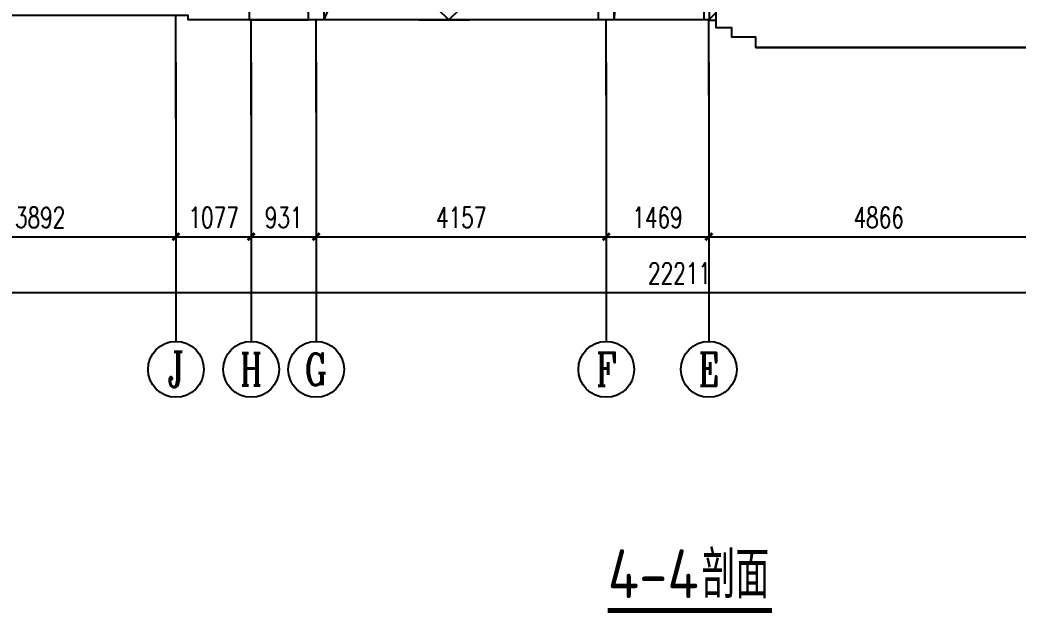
# Model space of a CAD drawing. Extents: x -20250 to 331240, y -699 to 63168.
# Drawn here: x 303916 to 318215, y -692 to 7802 of the extents above; entities that cross this region are included whole.
import ezdxf
from ezdxf.enums import TextEntityAlignment as Align

# ---------------------------------------------------------------- set-up
doc = ezdxf.new("R2010")
doc.units = 0
doc.header["$LTSCALE"] = 1000
doc.header["$MEASUREMENT"] = 0
for name, color, linetype in [('AXIS', 3, 'Continuous'), ('AXIS_TEXT', 7, 'Continuous'), ('DIM_ELEV', 3, 'Continuous'), ('DIM_SYMB', 3, 'Continuous'), ('DOTE', 1, 'Continuous'), ('PUB_HATCH', 8, 'Continuous'), ('PUB_TEXT', 7, 'Continuous'), ('WALL', 9, 'Continuous'), ('台阶', 3, 'Continuous'), ('空', 3, 'Continuous')]:
    doc.layers.add(name, color=color, linetype=linetype)
doc.styles.add('_TCH_AXIS', font='COMPLEX', dxfattribs={"bigfont": 'GBCBIG'})
doc.styles.add('_TCH_DIM_T3', font='SIMPLEX', dxfattribs={"width": 0.705882, "bigfont": 'GBCBIG'})
doc.styles.add('COMPLEX', font='COMPLEX')
doc.styles.get("Standard").update_dxf_attribs({"font": 'gbenor.shx', "bigfont": 'gbcbig.shx'})
doc.dimstyles.new('_TCH_ARCH&&100', dxfattribs={"dimtxt": 297.5, "dimasz": 100, "dimexe": 250, "dimexo": 300, "dimgap": 126.25, "dimtad": 1, "dimdec": 0, "dimzin": 0, "dimdsep": 46, "dimtxsty": '_TCH_DIM_T3', "dimblk": 'ARCHTICK', "dimcen": 0.09, "dimclrt": 7, "dimazin": 2, "dimtfac": 1, "dimtdec": 0, "dimtix": 1, "dimtmove": 2, "dimatfit": 3, "dimfxl": 1, "dimtolj": 1, "dimtzin": 0, "dimarcsym": 0})

# ---------------------------------------------------------------- blocks, each defined once
blk = doc.blocks.new('_ArchTick')
at = {"color": 0, "linetype": 'ByBlock', "const_width": 0.4}
blk.add_lwpolyline([(-0.5, -0.5), (0.5, 0.5)], dxfattribs=at)
blk = doc.blocks.new('*D96')
at = {"layer": 'AXIS', "color": 0, "lineweight": -2, "transparency": 16777216}
for p, q in [((313785, 6898), (313785, 4448)), ((318651, 6898), (318651, 4448)), ((313785, 4698), (318651, 4698))]:
    blk.add_line(p, q, dxfattribs=at)
at = {"layer": 'Defpoints', "color": 0, "transparency": 16777216}
for p in [(313785, 7198), (318651, 7198), (318651, 4698)]:
    blk.add_point(p, dxfattribs=at)
at = {"layer": 'AXIS', "color": 0, "lineweight": -2, "transparency": 16777216, "xscale": 100, "yscale": 100, "zscale": 100, "rotation": 180}
blk.add_blockref('_ArchTick', (313785, 4698), dxfattribs=at)
at = {"layer": 'AXIS', "color": 0, "lineweight": -2, "transparency": 16777216, "xscale": 100, "yscale": 100, "zscale": 100}
blk.add_blockref('_ArchTick', (318651, 4698), dxfattribs=at)
at = {"layer": 'AXIS', "color": 7, "transparency": 16777216, "insert": (316218, 4973), "char_height": 297.5, "attachment_point": 5, "style": '_TCH_DIM_T3'}
blk.add_mtext('\\A1;4866', dxfattribs=at)
blk = doc.blocks.new('*D97')
at = {"layer": 'AXIS', "color": 0, "lineweight": -2, "transparency": 16777216}
for p, q in [((312316, 6898), (312316, 4448)), ((313785, 6898), (313785, 4448)), ((312316, 4698), (313785, 4698))]:
    blk.add_line(p, q, dxfattribs=at)
at = {"layer": 'Defpoints', "color": 0, "transparency": 16777216}
for p in [(312316, 7198), (313785, 7198), (313785, 4698)]:
    blk.add_point(p, dxfattribs=at)
at = {"layer": 'AXIS', "color": 0, "lineweight": -2, "transparency": 16777216, "xscale": 100, "yscale": 100, "zscale": 100, "rotation": 180}
blk.add_blockref('_ArchTick', (312316, 4698), dxfattribs=at)
at = {"layer": 'AXIS', "color": 0, "lineweight": -2, "transparency": 16777216, "xscale": 100, "yscale": 100, "zscale": 100}
blk.add_blockref('_ArchTick', (313785, 4698), dxfattribs=at)
at = {"layer": 'AXIS', "color": 7, "transparency": 16777216, "insert": (313050, 4973), "char_height": 297.5, "attachment_point": 5, "style": '_TCH_DIM_T3'}
blk.add_mtext('\\A1;1469', dxfattribs=at)
blk = doc.blocks.new('*D98')
at = {"layer": 'AXIS', "color": 0, "lineweight": -2, "transparency": 16777216}
for p, q in [((308159, 6898), (308159, 4448)), ((312316, 6898), (312316, 4448)), ((308159, 4698), (312316, 4698))]:
    blk.add_line(p, q, dxfattribs=at)
at = {"layer": 'Defpoints', "color": 0, "transparency": 16777216}
for p in [(308159, 7198), (312316, 7198), (312316, 4698)]:
    blk.add_point(p, dxfattribs=at)
at = {"layer": 'AXIS', "color": 0, "lineweight": -2, "transparency": 16777216, "xscale": 100, "yscale": 100, "zscale": 100, "rotation": 180}
blk.add_blockref('_ArchTick', (308159, 4698), dxfattribs=at)
at = {"layer": 'AXIS', "color": 0, "lineweight": -2, "transparency": 16777216, "xscale": 100, "yscale": 100, "zscale": 100}
blk.add_blockref('_ArchTick', (312316, 4698), dxfattribs=at)
at = {"layer": 'AXIS', "color": 7, "transparency": 16777216, "insert": (310237, 4973), "char_height": 297.5, "attachment_point": 5, "style": '_TCH_DIM_T3'}
blk.add_mtext('\\A1;4157', dxfattribs=at)
blk = doc.blocks.new('*D99')
at = {"layer": 'AXIS', "color": 0, "lineweight": -2, "transparency": 16777216}
for p, q in [((307228, 6898), (307228, 4448)), ((308159, 6898), (308159, 4448)), ((307228, 4698), (308159, 4698))]:
    blk.add_line(p, q, dxfattribs=at)
at = {"layer": 'Defpoints', "color": 0, "transparency": 16777216}
for p in [(307228, 7198), (308159, 7198), (308159, 4698)]:
    blk.add_point(p, dxfattribs=at)
at = {"layer": 'AXIS', "color": 0, "lineweight": -2, "transparency": 16777216, "xscale": 100, "yscale": 100, "zscale": 100, "rotation": 180}
blk.add_blockref('_ArchTick', (307228, 4698), dxfattribs=at)
at = {"layer": 'AXIS', "color": 0, "lineweight": -2, "transparency": 16777216, "xscale": 100, "yscale": 100, "zscale": 100}
blk.add_blockref('_ArchTick', (308159, 4698), dxfattribs=at)
at = {"layer": 'AXIS', "color": 7, "transparency": 16777216, "insert": (307694, 4973), "char_height": 297.5, "attachment_point": 5, "style": '_TCH_DIM_T3'}
blk.add_mtext('\\A1;931', dxfattribs=at)
blk = doc.blocks.new('*D100')
at = {"layer": 'AXIS', "color": 0, "lineweight": -2, "transparency": 16777216}
for p, q in [((306151, 6898), (306151, 4448)), ((307228, 6898), (307228, 4448)), ((306151, 4698), (307228, 4698))]:
    blk.add_line(p, q, dxfattribs=at)
at = {"layer": 'Defpoints', "color": 0, "transparency": 16777216}
for p in [(306151, 7198), (307228, 7198), (307228, 4698)]:
    blk.add_point(p, dxfattribs=at)
at = {"layer": 'AXIS', "color": 0, "lineweight": -2, "transparency": 16777216, "xscale": 100, "yscale": 100, "zscale": 100, "rotation": 180}
blk.add_blockref('_ArchTick', (306151, 4698), dxfattribs=at)
at = {"layer": 'AXIS', "color": 0, "lineweight": -2, "transparency": 16777216, "xscale": 100, "yscale": 100, "zscale": 100}
blk.add_blockref('_ArchTick', (307228, 4698), dxfattribs=at)
at = {"layer": 'AXIS', "color": 7, "transparency": 16777216, "insert": (306690, 4973), "char_height": 297.5, "attachment_point": 5, "style": '_TCH_DIM_T3'}
blk.add_mtext('\\A1;1077', dxfattribs=at)
blk = doc.blocks.new('*D101')
at = {"layer": 'AXIS', "color": 0, "lineweight": -2, "transparency": 16777216}
for p, q in [((302260, 6898), (302260, 4448)), ((306151, 6898), (306151, 4448)), ((302260, 4698), (306151, 4698))]:
    blk.add_line(p, q, dxfattribs=at)
at = {"layer": 'Defpoints', "color": 0, "transparency": 16777216}
for p in [(302260, 7198), (306151, 7198), (306151, 4698)]:
    blk.add_point(p, dxfattribs=at)
at = {"layer": 'AXIS', "color": 0, "lineweight": -2, "transparency": 16777216, "xscale": 100, "yscale": 100, "zscale": 100, "rotation": 180}
blk.add_blockref('_ArchTick', (302260, 4698), dxfattribs=at)
at = {"layer": 'AXIS', "color": 0, "lineweight": -2, "transparency": 16777216, "xscale": 100, "yscale": 100, "zscale": 100}
blk.add_blockref('_ArchTick', (306151, 4698), dxfattribs=at)
at = {"layer": 'AXIS', "color": 7, "transparency": 16777216, "insert": (304205, 4973), "char_height": 297.5, "attachment_point": 5, "style": '_TCH_DIM_T3'}
blk.add_mtext('\\A1;3892', dxfattribs=at)
blk = doc.blocks.new('*D102')
at = {"layer": 'AXIS', "color": 0, "lineweight": -2, "transparency": 16777216}
for p, q in [((302260, 6898), (302260, 3648)), ((324470, 6898), (324470, 3648)), ((302260, 3898), (324470, 3898))]:
    blk.add_line(p, q, dxfattribs=at)
at = {"layer": 'Defpoints', "color": 0, "transparency": 16777216}
for p in [(302260, 7198), (324470, 7198), (324470, 3898)]:
    blk.add_point(p, dxfattribs=at)
at = {"layer": 'AXIS', "color": 0, "lineweight": -2, "transparency": 16777216, "xscale": 100, "yscale": 100, "zscale": 100, "rotation": 180}
blk.add_blockref('_ArchTick', (302260, 3898), dxfattribs=at)
at = {"layer": 'AXIS', "color": 0, "lineweight": -2, "transparency": 16777216, "xscale": 100, "yscale": 100, "zscale": 100}
blk.add_blockref('_ArchTick', (324470, 3898), dxfattribs=at)
at = {"layer": 'AXIS', "color": 7, "transparency": 16777216, "insert": (313365, 4173), "char_height": 297.5, "attachment_point": 5, "style": '_TCH_DIM_T3'}
blk.add_mtext('\\A1;22211', dxfattribs=at)
blk = doc.blocks.new('_AXISO')
blk.add_circle((0, 0), 0.5)
at = {"layer": 'AXIS_TEXT', "style": 'COMPLEX', "width": 1.041667}
blk.add_attdef('A', text='', height=0.56, dxfattribs=at).set_placement((-0.25, -0.28), (0.25, -0.28), align=Align.FIT)

msp = doc.modelspace()

# ---------------------------------------------------------------- hatches: boundary and pattern name
at = {"layer": 'PUB_HATCH'}
h = msp.add_hatch(dxfattribs=at)
h.set_pattern_fill('普通砖', color=256, scale=50, style=0)
h.set_pattern_definition([(45, (-59853.03, 80703.54), (-88.388383, 88.388383), [])])
h.paths.add_polyline_path([(313892, 7920.1), (313792, 7920.1), (313792, 7796.9), (313892, 7796.9)])

# ---------------------------------------------------------------- linework, layer by layer
at = {"layer": 'AXIS'}
for p, q in [((306151, 7198.1), (306151, 3198.1)), ((307228.1, 7198.1), (307228.1, 3198.1)), ((308159.1, 7198.1), (308159.1, 3198.1)), ((312315.8, 7198.1), (312315.8, 3198.1)), ((313784.7, 7198.1), (313784.7, 3198.1))]:
    msp.add_line(p, q, dxfattribs=at)
at = {"layer": 'DIM_ELEV'}
for p, q in [((310059.7, 7801.7), (309759.7, 8101.7)), ((310059.7, 7801.7), (310359.7, 8101.7)), ((309631.4, 7801.7), (310359.7, 7801.7))]:
    msp.add_line(p, q, dxfattribs=at)
at = {"layer": 'DIM_SYMB', "const_width": 70}
msp.add_lwpolyline([(312337.7, -656.6), (314690.6, -656.6)], dxfattribs=at)
at = {"layer": 'DOTE'}
for p, q in [((306151, 6390.4, 0), (306151, 7864.9, 0)), ((307228.1, 6437.9, 0), (307228.1, 7801.7, 0)), ((308159.1, 6478.9, 0), (308159.1, 7801.7, 0)), ((312315.8, 6727, 0), (312315.8, 7801.7, 0)), ((313784.7, 6727, 0), (313784.7, 7801.7, 0))]:
    msp.add_line(p, q, dxfattribs=at)
at = {"layer": 'DOTE', "elevation": 0}
msp.add_lwpolyline([(314459.1, 7405.6), (327911.6, 7405.7)], dxfattribs=at)
at = {"layer": 'WALL'}
for points in [[(308048.8, 7801.7, 0), (308048.8, 11304.2, 0)], [(308272.3, 7801.7, 0), (308272.3, 11304.2, 0)], [(312205.5, 7801.7, 0), (312205.5, 11304.2, 0)], [(313792, 11304.2, 0), (313792, 7796.9, 0), (313892, 7796.9, 0), (313892, 11304.2, 0)], [(312429, 7801.7, 0), (312429, 10960.1, 0)], [(313720.4, 7801.7, 0), (313720.4, 10934.3, 0)], [(313792, 7801.7, 0), (306327.5, 7801.7, 0), (306327.5, 7864.9, 0), (302149.2, 7864.9, 0)], [(324321.9, 7405.6, 0), (314459.1, 7405.6, 0), (314459.1, 7556.4, 0), (314115.7, 7556.4, 0), (314115.7, 7691.2, 0), (313892, 7691.2, 0), (313892, 7796.9, 0)]]:
    msp.add_polyline3d(points, dxfattribs=at)
at = {"layer": '台阶'}
msp.add_polyline3d([(308048.8, 11304.2, 0), (307198.1, 11304.2, 0), (307198.1, 7801.7, 0), (308048.8, 7801.7, 0)], close=True, dxfattribs=at)
at = {"layer": '空'}
for points in [[(312429, 7801.7, 0), (312721.9, 10441.1, 0), (313720.4, 10765.8, 0)], [(308272.3, 7801.7, 0), (309294.7, 10238.1, 0), (312205.5, 10701.8, 0)]]:
    msp.add_polyline3d(points, dxfattribs=at)

# ---------------------------------------------------------------- block references
at = {"layer": 'AXIS'}
ref = msp.add_blockref('_AXISO', (306151, 2798.1), dxfattribs=dict(at, xscale=800, yscale=800, zscale=800))
ref.add_attrib('A', 'J', dxfattribs={"layer": 'AXIS_TEXT', "height": 505.6, "style": '_TCH_AXIS', "width": 0.909091}).set_placement((306030.7, 2545.3), (306271.4, 2545.3), align=Align.FIT)
ref = msp.add_blockref('_AXISO', (307228.1, 2798.1), dxfattribs=dict(at, xscale=800, yscale=800, zscale=800))
ref.add_attrib('A', 'H', dxfattribs={"layer": 'AXIS_TEXT', "height": 465.9, "style": '_TCH_AXIS', "width": 0.7}).set_placement((307072.8, 2565.2), (307383.5, 2565.2), align=Align.FIT)
ref = msp.add_blockref('_AXISO', (308159.1, 2798.1), dxfattribs=dict(at, xscale=800, yscale=800, zscale=800))
ref.add_attrib('A', 'G', dxfattribs={"layer": 'AXIS_TEXT', "height": 455.7, "style": '_TCH_AXIS', "width": 0.833333}).set_placement((307996.4, 2570.3), (308321.9, 2570.3), align=Align.FIT)
ref = msp.add_blockref('_AXISO', (312315.8, 2798.1), dxfattribs=dict(at, xscale=800, yscale=800, zscale=800))
ref.add_attrib('A', 'F', dxfattribs={"layer": 'AXIS_TEXT', "height": 476.1, "style": '_TCH_AXIS', "width": 0.8125}).set_placement((312168.4, 2560.1), (312463.2, 2560.1), align=Align.FIT)
ref = msp.add_blockref('_AXISO', (313784.7, 2798.1), dxfattribs=dict(at, xscale=800, yscale=800, zscale=800))
ref.add_attrib('A', 'E', dxfattribs={"layer": 'AXIS_TEXT', "height": 476.1, "style": '_TCH_AXIS', "width": 0.8125}).set_placement((313637.4, 2560.1), (313932.1, 2560.1), align=Align.FIT)

# ---------------------------------------------------------------- texts
at = {"layer": 'PUB_TEXT'}
for s, height, p in [('4-4', 700, (312337.7, -479.3)), ('剖面', 675.18, (313679.3, -479.3))]:
    msp.add_text(s, height=height, dxfattribs=at).set_placement(p)

# ---------------------------------------------------------------- dimensions: what is measured, and where the dimension line sits
at = {"layer": 'AXIS'}
for p1, p2, distance, picture, middle in [((302259.538, 7198.1361), (306151.0458, 7198.1361), -2500, '*D101', (304205.2919, 4973.1361)), ((302259.5, 7198.1), (324470.5, 7198.1), -3300, '*D102', (313365, 4173.1)), ((306151, 7198.1), (307228.1, 7198.1), -2500, '*D100', (306689.6, 4973.1)), ((307228.1, 7198.1), (308159.1, 7198.1), -2500, '*D99', (307693.6, 4973.1)), ((308159.1, 7198.1), (312315.8, 7198.1), -2500, '*D98', (310237.5, 4973.1)), ((312315.8, 7198.1), (313784.7, 7198.1), -2500, '*D97', (313050.3, 4973.1)), ((313784.7, 7198.1), (318650.7, 7198.1), -2500, '*D96', (316217.7, 4973.1))]:
    dim = msp.add_aligned_dim(p1=p1, p2=p2, distance=distance, dimstyle='_TCH_ARCH&&100', dxfattribs=at)
    dim.commit()
    dim.dimension.update_dxf_attribs({"geometry": picture, "text_midpoint": middle})

doc.saveas('drawing.dxf')
